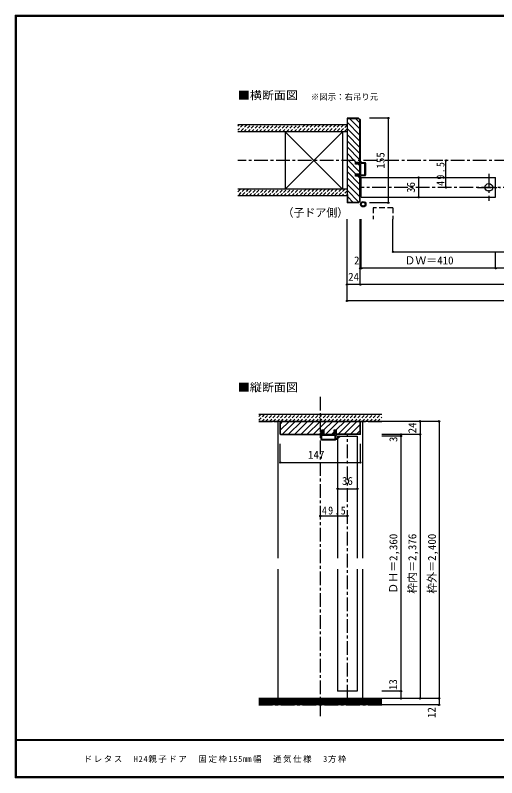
# Model space of a CAD drawing. Units: millimetres at full size, sheet at 1:5. Extents: x -973 to 977, y -718 to 696.
# Drawn here: x -973 to -92, y -701 to 696 of the extents above; entities that cross this region are included whole.
import ezdxf
from ezdxf.enums import TextEntityAlignment as Align

# ---------------------------------------------------------------- set-up
doc = ezdxf.new("R2010")
doc.units = ezdxf.units.MM
doc.header["$LTSCALE"] = 5
doc.header["$PDMODE"] = 32
doc.header["$PDSIZE"] = 2.5
for name, pattern in [('CHAIN1', [8, 5, -1, 1, -1]), ('DASHED1', [1.8, 1.2, -0.6]), ('DASHED2', [3, 2, -1])]:
    doc.linetypes.add(name, pattern=pattern)
for name, color, linetype in [('0-0_補助線', 7, 'Continuous'), ('0-1_通り芯', 4, 'CHAIN1'), ('0-2_柱', 3, 'Continuous'), ('0-3_仕上げ', 2, 'Continuous'), ('0-4_枠', 3, 'Continuous'), ('0-6_扉', 6, 'Continuous'), ('0-7_金物', 7, 'Continuous'), ('0-A_文字', 3, 'Continuous'), ('0-B_寸法', 4, 'Continuous'), ('0-C_ハッチ', 4, 'DASHED1'), ('F-1_枠', 6, 'Continuous'), ('F-A_文字', 7, 'Continuous')]:
    doc.layers.add(name, color=color, linetype=linetype)
doc.styles.add('ＭＳ ゴシック', font='')
doc.styles.get('ＭＳ ゴシック').set_extended_font_data('MS Gothic')

# ---------------------------------------------------------------- blocks, each defined once
blk = doc.blocks.new('01')
at = {"layer": '0-0_補助線'}
for p, q in [((-14.5, 0.346), (-14.5, -0.449)), ((-14.3, 0.346), (-14.3, -0.449)), ((-12.045, -0.049), (-14.178, 0.444)), ((-12, 0.146), (-14.133, 0.639)), ((-11.475, 5.146), (-12.298, 4.504)), ((-12.175, 4.146), (-11.475, 4.146)), ((-12.045, -0.049), (-11.993, 0.145)), ((-11.475, 0.146), (-12, 0.146)), ((-11.475, 7.146), (-11.475, 5.146)), ((-11.475, 4.146), (-11.475, 0.146)), ((-10.68, 7.55), (-9.257, 6.508)), ((-9.375, 6.146), (-10.075, 6.146)), ((-10.075, 3.146), (-10.075, 6.146)), ((-10.075, 3.146), (-9.252, 2.504)), ((-9.375, 2.146), (-10.075, 2.146)), ((-10.075, 0.146), (-10.075, 2.146)), ((-10.075, 0.146), (10.075, 0.146)), ((10.075, 3.146), (9.252, 2.504)), ((10.68, 7.55), (9.257, 6.508)), ((9.375, 6.146), (10.075, 6.146)), ((9.375, 2.146), (10.075, 2.146)), ((10.075, 3.146), (10.075, 6.146)), ((10.075, 0.146), (10.075, 2.146)), ((11.475, 7.146), (11.475, 5.146)), ((11.475, 5.146), (12.298, 4.504)), ((12.175, 4.146), (11.475, 4.146)), ((11.475, 4.146), (11.475, 0.146)), ((11.475, 0.146), (12, 0.146)), ((12.045, -0.049), (11.993, 0.145)), ((12, 0.146), (14.133, 0.639)), ((12.045, -0.049), (14.178, 0.444)), ((14.3, 0.346), (14.3, -0.449)), ((14.5, 0.346), (14.5, -0.449)), ((-14.265, -0.741), (-12.235, -1.196)), ((-14.222, -0.546), (-12.191, -1.001)), ((-12, -1.488), (-12, -8.854)), ((-11.8, -1.488), (-11.8, -8.854)), ((-11, -9.654), (11, -9.654)), ((11, -9.854), (-11, -9.854)), ((-10.6, -1.554), (-10.6, -8.154)), ((-10.3, -1.254), (10.3, -1.254)), ((-10.3, -8.454), (10.3, -8.454)), ((10.6, -1.554), (10.6, -8.154)), ((11.8, -1.488), (11.8, -8.854)), ((12, -1.488), (12, -8.854)), ((14.222, -0.546), (12.191, -1.001)), ((14.265, -0.741), (12.235, -1.196))]:
    blk.add_line(p, q, dxfattribs=at)
for centre, radius, start, end in [((-14.2, 0.346), 0.3, 77.00048, 180), ((-14.2, 0.346), 0.1, 77.00048, 180), ((-12.175, 4.346), 0.2, 127.96957, 270), ((-10.975, 7.146), 0.5, 53.78053, 180), ((-9.375, 6.346), 0.2, 270, 53.78053), ((-9.375, 2.346), 0.2, 270, 52.03043), ((9.375, 6.346), 0.2, 126.21947, 270), ((9.375, 2.346), 0.2, 127.96957, 270), ((10.975, 7.146), 0.5, 0, 126.21947), ((12.175, 4.346), 0.2, 270, 52.03043), ((14.2, 0.346), 0.3, 0, 102.99952), ((14.2, 0.346), 0.1, 0, 102.99952), ((-14.2, -0.449), 0.3, 180, 257.3929), ((-14.2, -0.449), 0.1, 180, 257.3929), ((-12.3, -1.488), 0.3, 0, 76.0718), ((-12.3, -1.488), 0.5, 0, 76.0718), ((-11, -8.854), 1, 180, 270), ((-11, -8.854), 0.8, 180, 270), ((-10.3, -1.554), 0.3, 90, 180), ((-10.3, -8.154), 0.3, 180, 270), ((10.3, -1.554), 0.3, 0, 90), ((10.3, -8.154), 0.3, 270, 0), ((11, -8.854), 1, 270, 0), ((11, -8.854), 0.8, 270, 0), ((12.3, -1.488), 0.5, 103.9282, 180), ((12.3, -1.488), 0.3, 103.9282, 180), ((14.2, -0.449), 0.1, 282.6071, 0), ((14.2, -0.449), 0.3, 282.6071, 0)]:
    blk.add_arc(centre, radius, start, end, dxfattribs=at)
blk = doc.blocks.new('2')
at = {"layer": '0-0_補助線'}
for p, q in [((-9.846, -9.622), (-9.846, 15.078)), ((-8.846, 16.078), (0.354, 16.078)), ((-8.846, 15.878), (0.637, 15.878)), ((-8.446, 14.378), (-8.446, -8.922)), ((-8.146, 14.678), (-1.546, 14.678)), ((-1.246, 14.378), (-1.246, -8.922)), ((0.154, 11.653), (2.154, 11.653)), ((0.154, 11.653), (0.154, -8.497)), ((2.154, 10.953), (2.154, 11.653)), ((3.154, 11.653), (2.512, 10.83)), ((3.154, 11.653), (6.154, 11.653)), ((4.154, 13.753), (4.154, 13.053)), ((5.154, 13.053), (4.512, 13.876)), ((7.154, 13.053), (5.154, 13.053)), ((6.154, 10.953), (6.154, 11.653)), ((7.558, 12.258), (6.516, 10.835)), ((-1.48, -10.622), (-8.846, -10.622)), ((-1.546, -9.222), (-8.146, -9.222)), ((-1.189, -10.85), (-0.732, -12.694)), ((0.354, -12.922), (-0.441, -12.922)), ((0.154, -8.497), (2.154, -8.497)), ((4.154, -9.897), (0.154, -9.897)), ((0.154, -9.897), (0.154, -10.622)), ((0.154, -10.622), (0.645, -12.548)), ((2.154, -7.797), (2.154, -8.497)), ((3.154, -8.497), (2.512, -7.674)), ((3.154, -8.497), (6.154, -8.497)), ((4.154, -10.597), (4.154, -9.897)), ((5.154, -9.897), (4.512, -10.72)), ((7.154, -9.897), (5.154, -9.897)), ((6.154, -7.797), (6.154, -8.497)), ((7.558, -9.101), (6.516, -7.679))]:
    blk.add_line(p, q, dxfattribs=at)
for points in [[(-9.646, 15.078), (-9.646, -9.622), (-9.846, -9.622)], [(4.154, 13.053), (0.154, 13.053), (0.649, 15.723)]]:
    blk.add_lwpolyline(points, dxfattribs=at)
for centre, radius, start, end in [((-8.846, 15.078), 1, 90, 180), ((-8.846, 15.078), 0.8, 90, 180), ((-8.146, 14.378), 0.3, 90, 180), ((-1.546, 14.378), 0.3, 0, 90), ((0.354, 15.778), 0.3, 349.49875, 90), ((2.354, 10.953), 0.2, 180, 322.03043), ((4.354, 13.753), 0.2, 37.96957, 180), ((6.354, 10.953), 0.2, 180, 323.78053), ((7.154, 12.553), 0.5, 323.78053, 90), ((-8.846, -9.622), 1, 180, 270), ((-2.846, -10.72), 6, 179.06153, 259.29815), ((-8.146, -8.922), 0.3, 180, 270), ((-2.846, -10.72), 5.3, 178.93757, 259.29815), ((-1.546, -8.922), 0.3, 270, 0), ((-1.48, -10.922), 0.3, 13.9282, 90), ((-0.441, -12.622), 0.3, 193.9282, 270), ((0.354, -12.622), 0.3, 270, 14.29438), ((2.354, -7.797), 0.2, 37.96957, 180), ((4.354, -10.597), 0.2, 180, 322.03043), ((6.354, -7.797), 0.2, 36.21947, 180), ((7.154, -9.397), 0.5, 270, 36.21947), ((-3.896, -16.272), 0.35, 259.29815, 79.29815)]:
    blk.add_arc(centre, radius, start, end, dxfattribs=at)
blk.add_point((-3.896, -16.622), dxfattribs=at)

msp = doc.modelspace()

# ---------------------------------------------------------------- linework, layer by layer
at = {"layer": '0-1_通り芯'}
for p, q in [((569.153, 430), (-565.847, 430)), ((345.153, 380.5), (-341.847, 380.5)), ((-414.789, -587.913), (-414.789, -2.5)), ((-527.289, -48), (-302.289, -48)), ((-365.289, -555.5), (-365.289, -72)), ((-527.289, -567.5), (-302.289, -567.5))]:
    msp.add_line(p, q, dxfattribs=at)
at = {"layer": '0-1_通り芯', "color": 7}
for p, q in [((-106.384, 405.296), (-106.384, 356.063)), ((-126.919, 380.5), (-85.133, 380.5))]:
    msp.add_line(p, q, dxfattribs=at)
at = {"layer": '0-1_通り芯', "color": 7, "linetype": 'Continuous'}
msp.add_circle((-106.384, 380.5), 7, dxfattribs=at)
at = {"layer": '0-2_柱'}
for p, q in [((-479.347, 482.5), (-479.347, 377.5)), ((-374.347, 482.5), (-374.347, 377.5))]:
    msp.add_line(p, q, dxfattribs=at)
at = {"layer": '0-2_柱', "color": 7}
for p, q in [((-374.347, 377.5), (-479.347, 482.5)), ((-479.347, 377.5), (-374.347, 482.5))]:
    msp.add_line(p, q, dxfattribs=at)
at = {"layer": '0-3_仕上げ'}
for p, q in [((-365.847, 495), (-565.847, 495)), ((-365.847, 482.5), (-565.847, 482.5)), ((-365.847, 377.5), (-565.847, 377.5)), ((-365.847, 365), (-565.847, 365)), ((-302.289, -555.5), (-527.289, -555.5)), ((-302.289, -567.5), (-527.289, -567.5))]:
    msp.add_line(p, q, dxfattribs=at)
at = {"layer": '0-3_仕上げ', "color": 7}
for p, q in [((-302.289, -557), (-527.289, -557)), ((-302.289, -558.5), (-527.289, -558.5)), ((-302.289, -560), (-527.289, -560)), ((-302.289, -561.5), (-527.289, -561.5)), ((-302.289, -563), (-527.289, -563)), ((-302.289, -564.5), (-527.289, -564.5)), ((-302.289, -566), (-527.289, -566))]:
    msp.add_line(p, q, dxfattribs=at)
at = {"layer": '0-4_枠'}
for p, q in [((-365.847, 507.5), (-365.847, 352.5)), ((-344.675, 507.5), (-365.847, 507.5)), ((-344.883, 507), (-342.347, 504.464)), ((-344.675, 507.5), (-341.847, 504.672)), ((-342.347, 427), (-342.347, 504.464)), ((-341.847, 504.672), (-341.847, 427)), ((-365.347, 492.5), (-365.847, 492.5)), ((-341.847, 423.3), (-350.347, 423.3)), ((-342.347, 404.7), (-342.347, 423.3)), ((-341.847, 404.7), (-341.847, 423.3)), ((-350.347, 401), (-350.347, 404.7)), ((-341.847, 404.7), (-350.347, 404.7)), ((-341.847, 401), (-350.347, 401)), ((-342.347, 355.536), (-342.347, 401)), ((-341.847, 355.328), (-341.847, 401)), ((-365.347, 367.5), (-365.847, 367.5)), ((-365.347, 367.5), (-365.347, 353)), ((-344.675, 352.5), (-365.847, 352.5)), ((-344.882, 353), (-365.347, 353)), ((-344.882, 353), (-342.347, 355.536)), ((-344.675, 352.5), (-341.847, 355.328)), ((-488.289, -48), (-341.289, -48)), ((-487.789, -71.086), (-487.789, -48.5)), ((-478.289, -48.5), (-487.789, -48.5)), ((-478.289, -48), (-478.289, -48.5)), ((-351.289, -48.5), (-351.289, -48)), ((-351.289, -48.5), (-341.789, -48.5)), ((-341.789, -71.086), (-341.789, -48.5)), ((-411.789, -63.5), (-408.089, -63.5)), ((-411.789, -72), (-411.789, -63.5)), ((-408.089, -72), (-408.089, -63.5)), ((-389.489, -72), (-389.489, -63.5)), ((-487.375, -71.5), (-487.789, -71.086)), ((-487.582, -72), (-411.789, -72)), ((-487.375, -71.5), (-411.789, -71.5)), ((-408.089, -71.5), (-389.489, -71.5)), ((-408.089, -72), (-389.489, -72)), ((-342.203, -71.5), (-385.789, -71.5)), ((-341.996, -72), (-385.789, -72)), ((-342.203, -71.5), (-341.789, -71.086))]:
    msp.add_line(p, q, dxfattribs=at)
at = {"layer": '0-4_枠', "color": 4}
for p, q in [((-488.289, -48), (-492.289, -48)), ((-492.289, -298.75), (-492.289, -48)), ((-341.289, -48), (-337.289, -48)), ((-337.289, -298.75), (-337.289, -48)), ((-492.289, -555.5), (-492.289, -318.75)), ((-337.289, -555.5), (-337.289, -318.75))]:
    msp.add_line(p, q, dxfattribs=at)
at = {"layer": '0-4_枠'}
for points in [[(-365.347, 492.5), (-365.347, 507), (-344.883, 507)], [(-350.347, 423.3), (-350.347, 427), (-341.847, 427)], [(-487.582, -72), (-488.289, -71.293), (-488.289, -48)], [(-341.996, -72), (-341.289, -71.293), (-341.289, -48)], [(-389.489, -63.5), (-385.789, -63.5), (-385.789, -72)]]:
    msp.add_lwpolyline(points, dxfattribs=at)
at = {"layer": '0-6_扉'}
for p, q in [((-93.884, 362.5), (-93.884, 398.5)), ((-339.847, 362.5), (-93.884, 362.5)), ((-383.289, -75), (-347.289, -75)), ((-383.289, -75), (-383.289, -298.75)), ((-347.289, -75), (-347.289, -298.75)), ((-383.289, -318.75), (-383.289, -542.5)), ((-347.289, -318.75), (-347.289, -542.5)), ((-347.289, -542.5), (-383.289, -542.5))]:
    msp.add_line(p, q, dxfattribs=at)
at = {"layer": '0-6_扉', "linetype": 'DASHED2'}
msp.add_line((-281.852, 343.224), (-281.852, 322.5), dxfattribs=at)
at = {"layer": '0-6_扉'}
msp.add_lwpolyline([(-339.847, 362.5), (-339.847, 398.5), (-93.884, 398.5)], dxfattribs=at)
at = {"layer": '0-6_扉', "linetype": 'DASHED2'}
msp.add_lwpolyline([(-281.852, 343.224), (-317.852, 343.224), (-317.852, 322.5)], dxfattribs=at)
at = {"layer": '0-7_金物'}
for radius in [5, 3.5]:
    msp.add_circle((-336.383, 349.672), radius, dxfattribs=at)
at = {"layer": '0-B_寸法'}
for p, q in [((-290.425, 507.5), (-324.947, 507.5)), ((-184.837, 380.5), (-184.837, 430)), ((-234.837, 398.5), (-234.837, 362.5)), ((-365.847, 172.5), (-365.847, 322.5)), ((-341.847, 202.5), (-341.847, 322.5)), ((-339.847, 232.5), (-339.847, 322.5)), ((-281.852, 262.5), (-281.852, 322.5)), ((-281.852, 262.5), (285.158, 262.5)), ((-93.884, 232.5), (-93.884, 262.5)), ((345.153, 232.5), (-341.847, 232.5)), ((369.153, 202.5), (-365.847, 202.5)), ((369.153, 172.5), (-365.847, 172.5)), ((-499.789, -48), (-495.789, -48)), ((-329.789, -48), (-333.789, -48)), ((-197.432, -48), (-302.289, -48)), ((-232.289, -48), (-232.289, -555.5)), ((-197.432, -48), (-197.432, -567.5)), ((-232.289, -72), (-302.289, -72)), ((-267.289, -75), (-302.289, -75)), ((-267.289, -72), (-267.289, -555.5)), ((-488.289, -123.422), (-488.289, -88.9)), ((-383.289, -171.382), (-347.289, -171.382)), ((-414.789, -221.382), (-365.289, -221.382)), ((-267.289, -542.5), (-302.289, -542.5)), ((-197.432, -555.5), (-302.289, -555.5)), ((-197.432, -567.5), (-302.289, -567.5))]:
    msp.add_line(p, q, dxfattribs=at)
at = {"layer": '0-B_寸法', "color": 2}
for p, q in [((-302.289, -35.5), (-527.289, -35.5)), ((-302.289, -48), (-527.289, -48))]:
    msp.add_line(p, q, dxfattribs=at)
at = {"layer": '0-B_寸法', "linetype": 'DASHED1'}
for p, q in [((-527.289, -46.037), (-516.752, -35.5)), ((-527.289, -38.966), (-523.823, -35.5)), ((-522.18, -48), (-509.68, -35.5)), ((-515.109, -48), (-502.609, -35.5)), ((-508.038, -48), (-495.538, -35.5)), ((-500.967, -48), (-488.467, -35.5)), ((-493.896, -48), (-481.396, -35.5)), ((-486.825, -48), (-474.325, -35.5)), ((-479.754, -48), (-467.254, -35.5)), ((-472.683, -48), (-460.183, -35.5)), ((-465.612, -48), (-453.112, -35.5)), ((-458.541, -48), (-446.041, -35.5)), ((-451.47, -48), (-438.97, -35.5)), ((-444.399, -48), (-431.899, -35.5)), ((-437.328, -48), (-424.828, -35.5)), ((-430.257, -48), (-417.757, -35.5)), ((-423.185, -48), (-410.685, -35.5)), ((-416.114, -48), (-403.614, -35.5)), ((-409.043, -48), (-396.543, -35.5)), ((-401.972, -48), (-389.472, -35.5)), ((-394.901, -48), (-382.401, -35.5)), ((-387.83, -48), (-375.33, -35.5)), ((-380.759, -48), (-368.259, -35.5)), ((-373.688, -48), (-361.188, -35.5)), ((-366.617, -48), (-354.117, -35.5)), ((-359.546, -48), (-347.046, -35.5)), ((-352.475, -48), (-339.975, -35.5)), ((-345.404, -48), (-332.904, -35.5)), ((-338.333, -48), (-325.833, -35.5)), ((-331.262, -48), (-318.762, -35.5)), ((-324.191, -48), (-311.691, -35.5)), ((-317.119, -48), (-304.619, -35.5)), ((-310.048, -48), (-302.289, -40.24))]:
    msp.add_line(p, q, dxfattribs=at)
at = {"layer": '0-B_寸法', "color": 3}
msp.add_line((-333.789, -48), (-495.789, -48), dxfattribs=at)
at = {"layer": '0-B_寸法'}
for points in [[(-290.425, 507.5), (-290.425, 352.5), (-324.947, 352.5)], [(-488.289, -123.422), (-341.289, -123.422), (-341.289, -88.9)]]:
    msp.add_lwpolyline(points, dxfattribs=at)
at = {"layer": '0-B_寸法', "color": 7}
for p in [(-290.425, 507.5), (-184.837, 430), (-234.837, 398.5), (-184.837, 380.5), (-234.837, 362.5), (-290.425, 352.5), (-281.852, 262.5), (-341.847, 232.5), (-339.847, 232.5), (-93.884, 232.5), (-365.847, 202.5), (-341.847, 202.5), (-365.847, 172.5), (-232.289, -48), (-197.432, -48), (-267.289, -72), (-267.289, -75), (-232.289, -72), (-488.289, -123.422), (-341.289, -123.422), (-383.289, -171.382), (-347.289, -171.382), (-414.789, -221.382), (-365.289, -221.382), (-267.289, -542.5), (-267.289, -555.5), (-232.289, -555.5), (-197.432, -555.5), (-197.432, -567.5)]:
    msp.add_point(p, dxfattribs=at)
at = {"layer": '0-C_ハッチ', "linetype": 'Continuous'}
for p, q in [((-361.68, 507), (-342.347, 487.666)), ((-350.367, 507), (-342.347, 498.98)), ((-365.347, 499.353), (-342.347, 476.353)), ((-365.847, 488.539), (-342.347, 465.039)), ((-365.847, 477.225), (-342.347, 453.725)), ((-365.847, 465.912), (-342.347, 442.412)), ((-365.847, 454.598), (-342.347, 431.098)), ((-365.847, 443.284), (-349.563, 427)), ((-365.847, 431.97), (-342.347, 408.47)), ((-365.847, 420.657), (-349.89, 404.7)), ((-345.863, 423.3), (-342.347, 419.784)), ((-365.847, 409.343), (-342.347, 385.843)), ((-365.847, 398.029), (-342.347, 374.529)), ((-346.19, 401), (-342.347, 397.157)), ((-365.847, 386.716), (-342.347, 363.216)), ((-365.847, 375.402), (-344.164, 353.719)), ((-365.347, 363.588), (-354.759, 353)), ((-487.789, -63.806), (-471.983, -48)), ((-487.789, -52.492), (-483.797, -48.5)), ((-484.169, -71.5), (-460.669, -48)), ((-472.856, -71.5), (-449.355, -48)), ((-461.542, -71.5), (-438.042, -48)), ((-450.228, -71.5), (-426.728, -48)), ((-438.914, -71.5), (-415.414, -48)), ((-427.601, -71.5), (-404.101, -48)), ((-408.287, -63.5), (-392.787, -48)), ((-404.973, -71.5), (-381.473, -48)), ((-385.789, -63.63), (-370.159, -48)), ((-382.346, -71.5), (-358.846, -48)), ((-371.032, -71.5), (-348.032, -48.5)), ((-359.718, -71.5), (-341.789, -53.571)), ((-416.287, -71.5), (-411.789, -67.002)), ((-393.659, -71.5), (-389.489, -67.33)), ((-348.404, -71.5), (-341.789, -64.885))]:
    msp.add_line(p, q, dxfattribs=at)
at = {"layer": '0-C_ハッチ'}
for p, q in [((-565.847, 492.668), (-563.515, 495)), ((-556.444, 495), (-565.847, 485.597)), ((-549.373, 495), (-561.873, 482.5)), ((-554.802, 482.5), (-542.302, 495)), ((-547.731, 482.5), (-535.231, 495)), ((-540.66, 482.5), (-528.16, 495)), ((-533.589, 482.5), (-521.089, 495)), ((-526.518, 482.5), (-514.018, 495)), ((-519.447, 482.5), (-506.947, 495)), ((-512.376, 482.5), (-499.876, 495)), ((-505.305, 482.5), (-492.805, 495)), ((-498.234, 482.5), (-485.734, 495)), ((-491.162, 482.5), (-478.662, 495)), ((-484.091, 482.5), (-471.591, 495)), ((-477.02, 482.5), (-464.52, 495)), ((-469.949, 482.5), (-457.449, 495)), ((-462.878, 482.5), (-450.378, 495)), ((-443.307, 495), (-455.807, 482.5)), ((-436.236, 495), (-448.736, 482.5)), ((-429.165, 495), (-441.665, 482.5)), ((-422.094, 495), (-434.594, 482.5)), ((-415.023, 495), (-427.523, 482.5)), ((-407.952, 495), (-420.452, 482.5)), ((-400.881, 495), (-413.381, 482.5)), ((-393.81, 495), (-406.31, 482.5)), ((-386.739, 495), (-399.239, 482.5)), ((-379.668, 495), (-392.168, 482.5)), ((-372.596, 495), (-385.096, 482.5)), ((-365.847, 494.678), (-378.025, 482.5)), ((-365.847, 487.607), (-370.954, 482.5)), ((-565.847, 372.46), (-560.807, 377.5)), ((-553.736, 377.5), (-565.847, 365.389)), ((-546.665, 377.5), (-559.165, 365)), ((-552.094, 365), (-539.594, 377.5)), ((-545.023, 365), (-532.523, 377.5)), ((-537.952, 365), (-525.452, 377.5)), ((-530.881, 365), (-518.381, 377.5)), ((-523.81, 365), (-511.31, 377.5)), ((-516.739, 365), (-504.239, 377.5)), ((-509.668, 365), (-497.168, 377.5)), ((-502.596, 365), (-490.096, 377.5)), ((-495.525, 365), (-483.025, 377.5)), ((-488.454, 365), (-475.954, 377.5)), ((-481.383, 365), (-468.883, 377.5)), ((-474.312, 365), (-461.812, 377.5)), ((-467.241, 365), (-454.741, 377.5)), ((-460.17, 365), (-447.67, 377.5)), ((-440.599, 377.5), (-453.099, 365)), ((-433.528, 377.5), (-446.028, 365)), ((-426.457, 377.5), (-438.957, 365)), ((-419.386, 377.5), (-431.886, 365)), ((-412.315, 377.5), (-424.815, 365)), ((-405.244, 377.5), (-417.744, 365)), ((-398.173, 377.5), (-410.673, 365)), ((-391.101, 377.5), (-403.601, 365)), ((-384.03, 377.5), (-396.53, 365)), ((-376.959, 377.5), (-389.459, 365)), ((-369.888, 377.5), (-382.388, 365)), ((-365.847, 374.47), (-375.317, 365)), ((-365.847, 367.399), (-368.246, 365))]:
    msp.add_line(p, q, dxfattribs=at)
at = {"layer": 'F-1_枠'}
for p, q in [((-973.347, 695.833), (-973.347, -700.833)), ((-973.347, 695.833), (976.653, 695.833)), ((-973.347, 695), (976.653, 695)), ((-973.347, 694.167), (976.653, 694.167)), ((-972.514, 695.833), (-972.514, -700.833)), ((-971.68, 695.833), (-971.68, -700.833)), ((976.653, -631.667), (-973.347, -631.667)), ((976.653, -632.5), (-973.347, -632.5)), ((976.653, -699.167), (-973.347, -699.167)), ((976.653, -700), (-973.347, -700)), ((976.653, -700.833), (-973.347, -700.833))]:
    msp.add_line(p, q, dxfattribs=at)

# ---------------------------------------------------------------- block references
at = {"layer": '0-0_補助線', "rotation": 90}
msp.add_blockref('2', (-397.211, -72.154), dxfattribs=at)
at = {"layer": '0-7_金物', "rotation": 90}
msp.add_blockref('01', (-341.701, 414), dxfattribs=at)

# ---------------------------------------------------------------- texts
at = {"layer": '0-A_文字', "color": 7, "style": 'ＭＳ ゴシック', "width": 1.1}
for s, p in [('■横断面図', (-565.847, 537.5)), ('■縦断面図', (-565.847, 2.5))]:
    msp.add_text(s, height=14.66, dxfattribs=at).set_placement(p, align=Align.BOTTOM_LEFT)
at = {"layer": '0-A_文字', "color": 7, "style": 'ＭＳ ゴシック'}
for s, height, p in [('※図示：右吊り元', 11, (-432.092, 537.5)), ('（子ドア側）', 14.66, (-483.847, 322.5))]:
    msp.add_text(s, height=height, dxfattribs=at).set_placement(p, align=Align.BOTTOM_LEFT)
at = {"layer": '0-B_寸法', "color": 7, "style": 'ＭＳ ゴシック'}
for s, p in [('155', (-292.925, 415)), ('36', (-237.337, 370.5)), ('24', (-234.789, -70)), ('3', (-269.452, -85.885)), ('ＤＨ＝2,360', (-269.469, -363.75)), ('枠内＝2,376', (-234.789, -363.75)), ('枠外＝2,400', (-198.775, -363.75)), ('13', (-269.998, -540.215)), ('12', (-199.348, -591.376))]:
    msp.add_text(s, height=14.66, rotation=90, dxfattribs=at).set_placement(p, align=Align.BOTTOM_LEFT)
for s, p in [('2', (-353.169, 235)), ('ＤＷ＝410', (-260.865, 235)), ('24', (-363.847, 205)), ('147', (-437.289, -120.922)), ('36', (-375.289, -168.882))]:
    msp.add_text(s, height=14.66, dxfattribs=at).set_placement(p, align=Align.BOTTOM_LEFT)
at = {"layer": '0-B_寸法', "color": 7, "insert": (-187.337, 383.375), "char_height": 14.66, "attachment_point": 7, "rotation": 90, "style": 'ＭＳ ゴシック'}
msp.add_mtext('\\T1.28;\\W0.9;49.5', dxfattribs=at)
at = {"layer": '0-B_寸法', "color": 7, "insert": (-411.914, -218.882), "char_height": 14.66, "attachment_point": 7, "style": 'ＭＳ ゴシック'}
msp.add_mtext('\\T1.28;\\W0.9;49.5', dxfattribs=at)
at = {"layer": 'F-A_文字', "insert": (-847.938, -673.333), "char_height": 11, "attachment_point": 7, "style": 'ＭＳ ゴシック'}
msp.add_mtext('\\T1.19;ドレタス\u3000H24親子ドア\u3000固定枠155㎜幅\u3000通気仕様\u30003方枠', dxfattribs=at)

doc.saveas('drawing.dxf')
